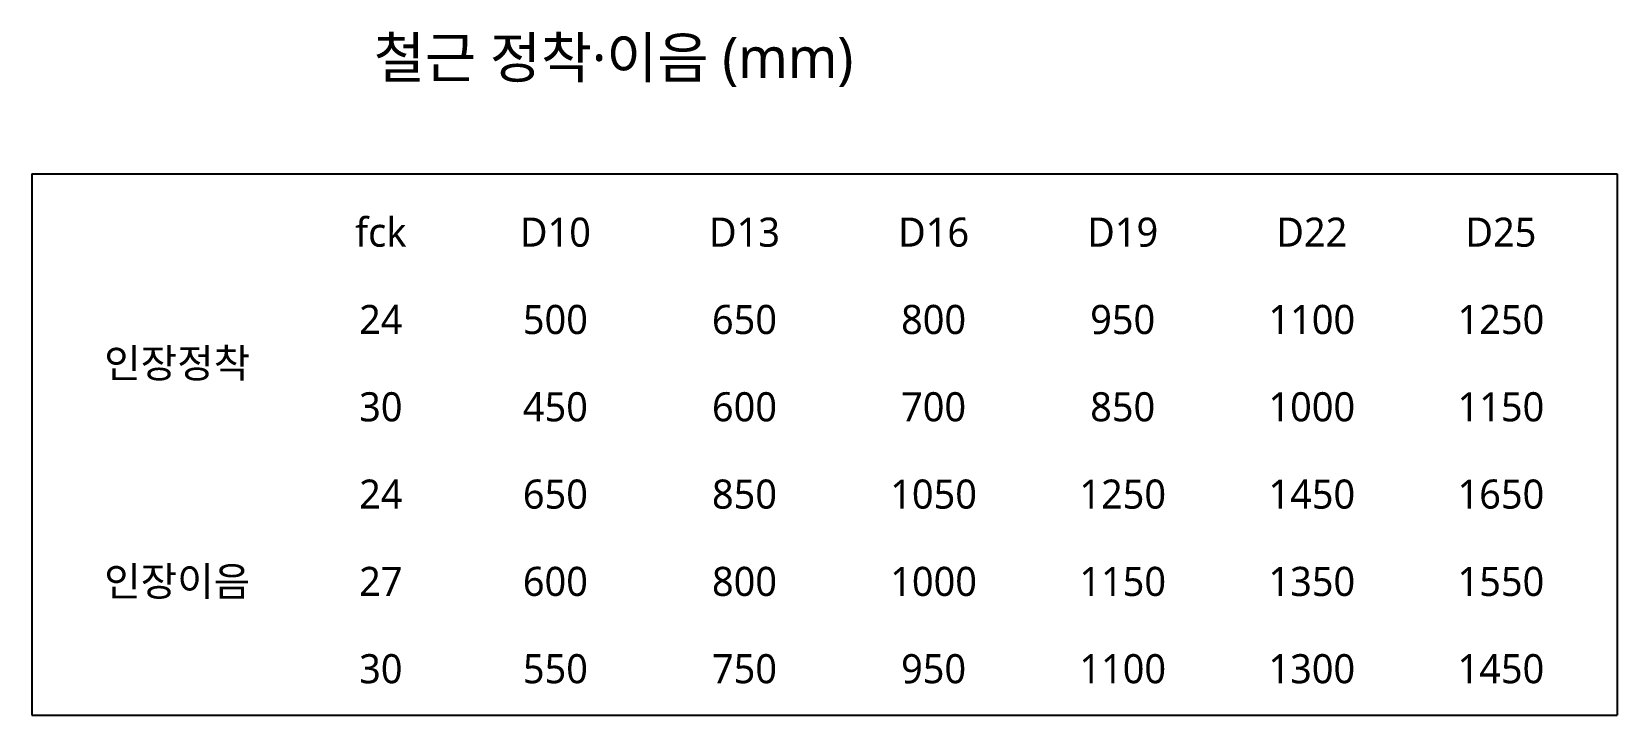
# Model space of a CAD drawing. Header units: millimetres. Extents: x -200 to 5250, y -1860 to 489.
import ezdxf
from ezdxf.enums import TextEntityAlignment as Align

# ---------------------------------------------------------------- set-up
doc = ezdxf.new("R2010")
doc.units = ezdxf.units.MM
doc.layers.add('S-TABLE', color=7, linetype='Continuous')
doc.layers.add('S-TEXT', color=2, linetype='Continuous')
doc.styles.add('KOR', font='malgun.ttf')

msp = doc.modelspace()

# ---------------------------------------------------------------- linework, layer by layer
at = {"layer": 'S-TABLE'}
for p, q in [((-200, 0), (5250, 0)), ((-200, 0), (-200, -1860)), ((5250, 0), (5250, -1860)), ((-200, -1860), (5250, -1860))]:
    msp.add_line(p, q, dxfattribs=at)

# ---------------------------------------------------------------- texts
at = {"layer": 'S-TEXT', "style": 'KOR'}
for s, height, p in [('철근 정착·이음 (mm)', 140, (1800, 400)), ('fck', 100, (1000, -200)), ('D10', 100, (1600, -200)), ('D13', 100, (2250, -200)), ('D16', 100, (2900, -200)), ('D19', 100, (3550, -200)), ('D22', 100, (4200, -200)), ('D25', 100, (4850, -200)), ('24', 100, (1000, -500)), ('500', 100, (1600, -500)), ('650', 100, (2250, -500)), ('800', 100, (2900, -500)), ('950', 100, (3550, -500)), ('1100', 100, (4200, -500)), ('1250', 100, (4850, -500)), ('인장정착', 100, (300, -650)), ('30', 100, (1000, -800)), ('450', 100, (1600, -800)), ('600', 100, (2250, -800)), ('700', 100, (2900, -800)), ('850', 100, (3550, -800)), ('1000', 100, (4200, -800)), ('1150', 100, (4850, -800)), ('24', 100, (1000, -1100)), ('650', 100, (1600, -1100)), ('850', 100, (2250, -1100)), ('1050', 100, (2900, -1100)), ('1250', 100, (3550, -1100)), ('1450', 100, (4200, -1100)), ('1650', 100, (4850, -1100)), ('인장이음', 100, (300, -1400)), ('27', 100, (1000, -1400)), ('600', 100, (1600, -1400)), ('800', 100, (2250, -1400)), ('1000', 100, (2900, -1400)), ('1150', 100, (3550, -1400)), ('1350', 100, (4200, -1400)), ('1550', 100, (4850, -1400)), ('30', 100, (1000, -1700)), ('550', 100, (1600, -1700)), ('750', 100, (2250, -1700)), ('950', 100, (2900, -1700)), ('1100', 100, (3550, -1700)), ('1300', 100, (4200, -1700)), ('1450', 100, (4850, -1700))]:
    msp.add_text(s, height=height, dxfattribs=at).set_placement(p, align=Align.MIDDLE_CENTER)

doc.saveas('drawing.dxf')
